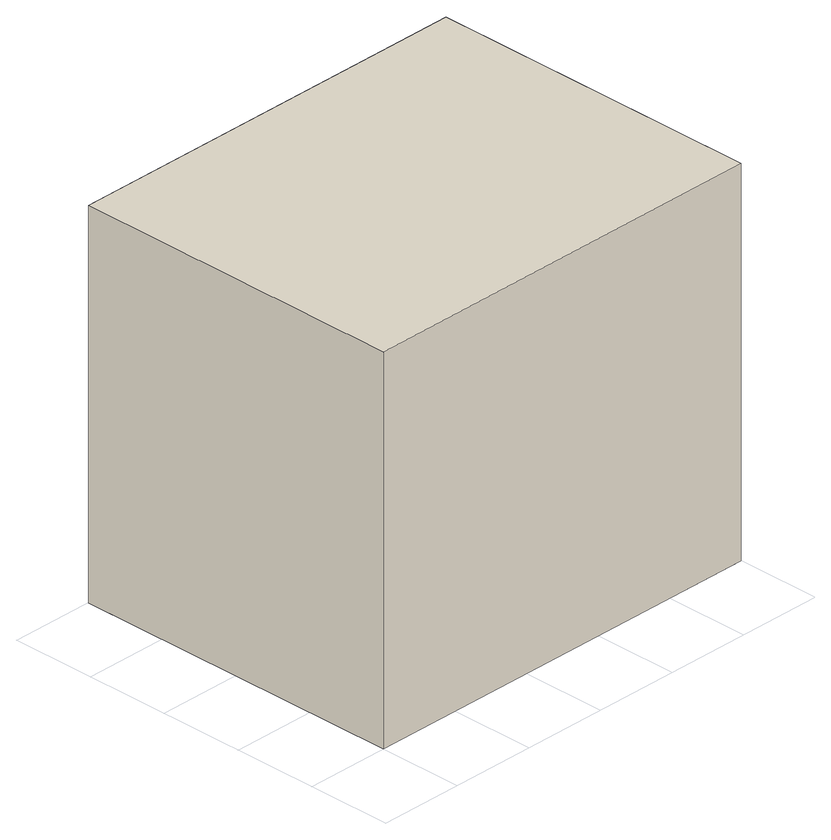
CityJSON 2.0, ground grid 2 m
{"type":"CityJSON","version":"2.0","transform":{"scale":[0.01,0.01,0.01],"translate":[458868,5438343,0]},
"CityObjects":{
"building1":{"type":"Building","attributes":{"description":"Beispiel für ein Haus mit generischen Attributen","name":"Haus mit generischen Attributen","Bauweise":"Massivbau","Anzahl der Eingänge":3,"Grundflächenzahl GFZ":0.33,"Datum der Baufreigabe":"2012-03-09","Web Seite":"http://www.sig3d.org","Breite des Gebäudes":20.75,"Basismengen.Höhe":9,"Basismengen.Grundflächen":140,"Basismengen.Volumen":1260},"geometry":[{"type":"Solid","lod":"1","boundaries":[[[[0,1,2,3]],[[4,5,6,7]],[[3,4,7,0]],[[0,7,6,1]],[[1,6,5,2]],[[2,5,4,3]]]]}]}
},
"vertices":[
[0,800,0],[1000,800,0],[1000,0,0],[0,0,0],[0,0,900],[1000,0,900],[1000,800,900],[0,800,900]
]}
